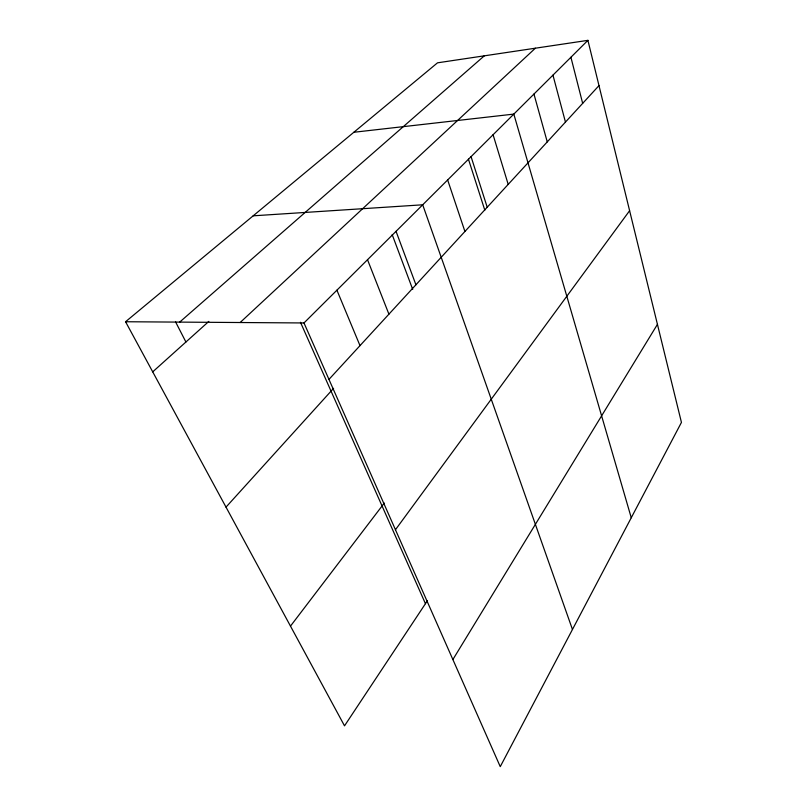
<?xml version="1.0" encoding="UTF-8"?>
<svg xmlns="http://www.w3.org/2000/svg" width="807" height="807" viewBox="0 0 807 807"><rect width="100%" height="100%" fill="white"/><g stroke="black" fill="none" stroke-linecap="round" stroke-linejoin="round"><path stroke-width="1.21" d="M452.878 659.541L657.433 324.374M427.518 600.559L344.518 725.846L125.559 321.741L437.515 62.825L587.91 40.35L681.441 422.414L500.259 766.65L303.987 322.961L125.559 321.741M395.46 529.725L629.611 210.698M290.48 626.121L384.293 503.064M226.01 507.129L333.594 388.349M328.963 379.401L598.986 85.613M303.987 322.961L587.91 40.35M240.143 322.528L535.374 48.198M152.715 371.856L208.831 321.408M179.679 322.114L484.321 55.824M353.849 132.267L513.817 114.1L631.256 517.751M253.176 215.822L422.697 204.796L572.456 629.48M175.543 321.832L185.913 342.017M300.466 322.275L425.45 603.676M336.912 290.187L359.993 345.628M367.518 259.723L388.913 314.165M392.192 234.635L412.7 289.4M396.045 231.327L415.918 284.78M447.653 179.961L464.923 231.478M468.433 159.14L484.815 210.183M471.066 156.649L487.206 207.228M493.077 134.739L508.198 184.389M533.952 94.056L547.257 141.891M552.956 75.142L565.455 122.099M570.912 57.267L582.664 103.367"/></g></svg>
